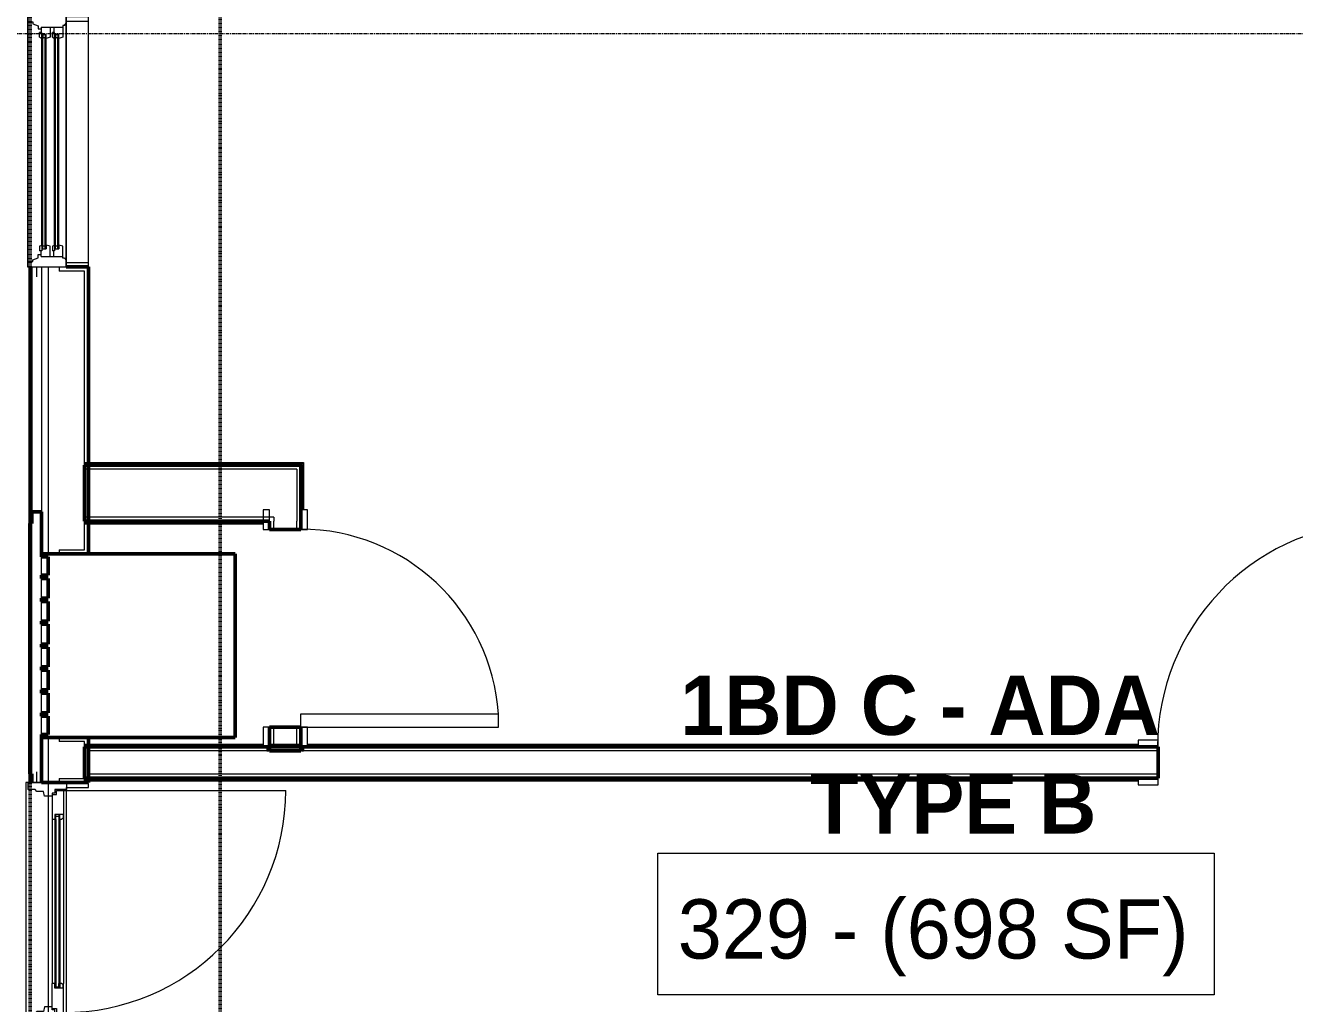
# Model space of a CAD drawing. Header units: inches. Extents: x -4218 to -1830, y 9767 to 12426.
# Drawn here: x -3861.4 to -3668.6, y 10668.9 to 10817.5 of the extents above; entities that cross this region are included whole.
import ezdxf

# ---------------------------------------------------------------- set-up
doc = ezdxf.new("R2010")
doc.units = ezdxf.units.IN
doc.header["$MEASUREMENT"] = 0
doc.linetypes.add('Dash 1_16_', pattern=[0.125, 0.0625, -0.0625])
doc.linetypes.add('Grid Line 1_2_', pattern=[0.875, 0.5, -0.125, 0.125, -0.125])
for name, color, linetype, lineweight in [('0-1', 7, 'Continuous', 5), ('0-2', 253, 'Continuous', 9), ('A-AREA-IDEN', 2, 'Continuous', 9), ('A-DOOR-1', 7, 'Continuous', 9), ('A-DOOR-2', 50, 'Continuous', 20), ('A-DOOR-4', 31, 'Continuous', 9), ('A-DOOR-5', 31, 'Continuous', 20), ('A-DOOR-FRAM', 31, 'Continuous', 20), ('A-DOOR-FRAM-1', 50, 'Continuous', 20), ('A-DOOR-FRAM-2', 31, 'Continuous', 9), ('A-DOOR-GLAZ', 31, 'Continuous', 9), ('A-FLOR-5', 192, 'Continuous', 9), ('A-GENM', 5, 'Continuous', 9), ('A-GENM-7', 5, 'Continuous', 50), ('A-GLAZ-1', 151, 'Continuous', 9), ('A-GLAZ-2', 151, 'Continuous', 20), ('A-GLAZ-3', 151, 'Continuous', 50), ('A-WALL', 113, 'Continuous', 13), ('A-WALL-1', 250, 'Continuous', 50), ('A-WALL-2', 10, 'Continuous', 13), ('A-WALL-3', 254, 'Continuous', 9), ('A-WALL-4', 253, 'Continuous', 9), ('A-WALL-5', 252, 'Continuous', 9), ('A-WALL-6', 7, 'Continuous', 9), ('A-WALL-8', 113, 'Continuous', 9), ('A-WALL-9', 113, 'Continuous', 50), ('C-PROP-LINE-1', 91, 'Dash 1_16_', 50), ('I-WALL-1', 250, 'Continuous', 50), ('I-WALL-2', 254, 'Continuous', 9), ('I-WALL-3', 253, 'Continuous', 9), ('I-WALL-4', 252, 'Continuous', 9), ('I-WALL-5', 7, 'Continuous', 9), ('S-GRID-1', 1, 'Grid Line 1_2_', 9)]:
    doc.layers.add(name, color=color, linetype=linetype, lineweight=lineweight)
doc.styles.add('Century Gothic', font='ufonts.com_century-gothic.ttf', dxfattribs={"height": 9})
doc.styles.add('Century Gothic_B', font='GOTHICB.TTF', dxfattribs={"height": 9})

# ---------------------------------------------------------------- blocks, each defined once
blk = doc.blocks.new('Basic Wall _ INT - W4BØF - _5_8 GYP - 2X4 WOOD_BATT_ - 5_8 GYP_ - ___-2688232-BACKGROUND - 3RD FLOOR')
at = {"layer": 'A-WALL-3'}
for p, q in [((-3852.47, 10708.29), (-3852.47, 10708.22)), ((-3852.47, 10708.22), (-3852.47, 10708.08)), ((-3852.47, 10708.07), (-3852.47, 10708.01)), ((-3852.47, 10707.9), (-3852.47, 10707.87)), ((-3820.2, 10707.87), (-3823.7, 10707.87))]:
    blk.add_line(p, q, dxfattribs=at)
at = {"layer": 'A-WALL-4'}
for p, q in [((-3852.47, 10708.17), (-3852.47, 10708.29)), ((-3852.47, 10708.22), (-3851.85, 10708.22)), ((-3852.47, 10708.07), (-3852.47, 10708.17)), ((-3852.47, 10708.02), (-3852.47, 10708.07)), ((-3852.47, 10708), (-3852.47, 10708.02)), ((-3852.47, 10707.99), (-3852.47, 10708)), ((-3852.47, 10707.96), (-3852.47, 10707.99)), ((-3852.47, 10707.94), (-3852.47, 10707.96)), ((-3852.47, 10707.91), (-3852.47, 10707.94)), ((-3852.47, 10707.87), (-3852.47, 10707.91)), ((-3851.85, 10707.87), (-3852.47, 10707.87)), ((-3823.7, 10707.87), (-3825.32, 10707.87)), ((-3824.32, 10708.22), (-3820.61, 10708.22)), ((-3820.61, 10708.22), (-3819.57, 10708.22)), ((-3818.57, 10707.87), (-3820.2, 10707.87)), ((-3689.37, 10707.87), (-3692.37, 10707.87))]:
    blk.add_line(p, q, dxfattribs=at)
at = {"layer": 'A-WALL-5'}
for p, q in [((-3852.47, 10708.29), (-3851.85, 10708.29)), ((-3851.85, 10708), (-3852.47, 10708)), ((-3851.85, 10708.22), (-3825.32, 10708.22)), ((-3825.32, 10707.87), (-3851.85, 10707.87)), ((-3824.32, 10708.29), (-3819.57, 10708.29)), ((-3823.72, 10708), (-3824.32, 10708)), ((-3820.2, 10708), (-3823.7, 10708)), ((-3819.57, 10708), (-3820.17, 10708)), ((-3818.57, 10708.22), (-3692.37, 10708.22)), ((-3692.37, 10707.87), (-3818.57, 10707.87))]:
    blk.add_line(p, q, dxfattribs=at)
at = {"layer": 'A-WALL-6'}
for p, q in [((-3851.85, 10708.29), (-3825.32, 10708.29)), ((-3825.32, 10708), (-3851.85, 10708)), ((-3818.57, 10708.29), (-3692.37, 10708.29)), ((-3692.37, 10708), (-3818.57, 10708))]:
    blk.add_line(p, q, dxfattribs=at)
blk = doc.blocks.new('Basic Wall _ INT - W4BØF - _5_8 GYP - 2X4 WOOD_BATT_ - 5_8 GYP_ - ___-2688233-BACKGROUND - 3RD FLOOR')
at = {"layer": 'A-WALL-3'}
blk.add_line((-3852.47, 10703.12), (-3852.47, 10703.1), dxfattribs=at)
at = {"layer": 'A-WALL-4'}
for p, q in [((-3852.47, 10703.08), (-3852.47, 10703.12)), ((-3851.85, 10703.12), (-3852.47, 10703.12)), ((-3852.47, 10702.98), (-3852.47, 10702.92)), ((-3852.47, 10702.92), (-3852.47, 10702.83)), ((-3852.47, 10702.83), (-3852.47, 10702.77)), ((-3852.47, 10702.77), (-3852.47, 10702.71)), ((-3852.47, 10702.77), (-3851.85, 10702.77)), ((-3689.37, 10703.12), (-3692.37, 10703.12))]:
    blk.add_line(p, q, dxfattribs=at)
at = {"layer": 'A-WALL-5'}
for p, q in [((-3852.47, 10703), (-3852.47, 10703.08)), ((-3852.47, 10703), (-3851.85, 10703)), ((-3852.47, 10702.71), (-3852.47, 10703)), ((-3852.47, 10702.71), (-3851.85, 10702.71)), ((-3692.37, 10703.12), (-3851.85, 10703.12)), ((-3851.85, 10702.77), (-3692.37, 10702.77))]:
    blk.add_line(p, q, dxfattribs=at)
at = {"layer": 'A-WALL-6'}
for p, q in [((-3851.85, 10703), (-3692.37, 10703)), ((-3851.85, 10702.71), (-3692.37, 10702.71))]:
    blk.add_line(p, q, dxfattribs=at)
blk = doc.blocks.new('SWING - SINGLE - FLUSH - 2-10 x 6-8 - PRIVACY-3199407-BACKGROUND - 3RD FLOOR')
at = {"layer": 'A-DOOR-1'}
blk.add_arc((17, 2.37), 34.07, 93.3657, 180, dxfattribs=at)
at = {"layer": 'A-DOOR-2'}
for p, q in [((15, 2.37), (15, 36.38)), ((17, 36.38), (15, 36.38)), ((17, 2.37), (17, 36.38)), ((17, 2.37), (15, 2.37))]:
    blk.add_line(p, q, dxfattribs=at)
at = {"layer": 'A-DOOR-FRAM-1'}
for p, q in [((-17, 3.37), (-20, 3.37)), ((-20, 3.37), (-20, 2.37)), ((-20, 2.37), (-17, 2.37)), ((-17, 2.37), (-17, 3.37)), ((20, 3.37), (17, 3.37)), ((17, 3.37), (17, 2.37)), ((17, 2.37), (20, 2.37)), ((20, 2.37), (20, 3.37)), ((-17, -2.38), (-20, -2.38)), ((-20, -2.38), (-20, -3.38)), ((-20, -3.38), (-17, -3.38)), ((-17, -3.38), (-17, -2.38)), ((20, -2.38), (17, -2.38)), ((17, -2.38), (17, -3.38)), ((17, -3.38), (20, -3.38)), ((20, -3.38), (20, -2.38))]:
    blk.add_line(p, q, dxfattribs=at)
blk = doc.blocks.new('Basic Wall _ INT - W8BØF - _5_8 GYP - 2X8 WOOD_BATT_ - 5_8 GYP_ - ___-2698706-BACKGROUND - 3RD FLOOR')
at = {"layer": 'I-WALL-2'}
for p, q in [((-3852.47, 10742.17), (-3852.47, 10742.15)), ((-3852.47, 10742.03), (-3852.47, 10741.97)), ((-3852.47, 10741.96), (-3852.47, 10741.82)), ((-3852.47, 10741.82), (-3852.47, 10741.76))]:
    blk.add_line(p, q, dxfattribs=at)
at = {"layer": 'I-WALL-3'}
for p, q in [((-3852.47, 10742.13), (-3852.47, 10742.17)), ((-3851.85, 10742.17), (-3852.47, 10742.17)), ((-3852.47, 10742.04), (-3852.47, 10742.13)), ((-3852.47, 10742.02), (-3852.47, 10742.04)), ((-3852.47, 10741.88), (-3852.47, 10742.02)), ((-3852.47, 10741.76), (-3852.47, 10741.88)), ((-3852.47, 10741.82), (-3851.85, 10741.82))]:
    blk.add_line(p, q, dxfattribs=at)
at = {"layer": 'I-WALL-4'}
for p, q in [((-3852.47, 10742.04), (-3851.85, 10742.04)), ((-3852.47, 10741.76), (-3851.85, 10741.76)), ((-3825.32, 10742.17), (-3851.85, 10742.17)), ((-3851.85, 10741.82), (-3825.32, 10741.82))]:
    blk.add_line(p, q, dxfattribs=at)
at = {"layer": 'I-WALL-5'}
for p, q in [((-3851.85, 10742.04), (-3825.32, 10742.04)), ((-3851.85, 10741.76), (-3825.32, 10741.76))]:
    blk.add_line(p, q, dxfattribs=at)
blk = doc.blocks.new('Basic Wall _ INT - W8BØF - _5_8 GYP - 2X8 WOOD_BATT_ - 5_8 GYP_ - ___-2703907-BACKGROUND - 3RD FLOOR')
at = {"layer": 'I-WALL-2'}
for p, q in [((-3852.47, 10751.08), (-3852.47, 10751.02)), ((-3852.47, 10751.02), (-3852.47, 10750.87)), ((-3852.47, 10750.87), (-3852.47, 10750.81)), ((-3852.47, 10750.69), (-3852.47, 10750.67))]:
    blk.add_line(p, q, dxfattribs=at)
at = {"layer": 'I-WALL-3'}
for p, q in [((-3852.47, 10750.81), (-3852.47, 10751.08)), ((-3852.47, 10751.02), (-3851.85, 10751.02)), ((-3852.47, 10750.79), (-3852.47, 10750.81)), ((-3852.47, 10750.79), (-3852.47, 10750.79)), ((-3852.47, 10750.77), (-3852.47, 10750.79)), ((-3852.47, 10750.71), (-3852.47, 10750.77)), ((-3819.43, 10750.81), (-3819.37, 10750.87)), ((-3819.37, 10750.87), (-3819.22, 10751.02)), ((-3819.22, 10751.02), (-3819.16, 10751.08)), ((-3852.47, 10750.67), (-3852.47, 10750.71)), ((-3851.85, 10750.67), (-3852.47, 10750.67)), ((-3819.57, 10750.67), (-3819.55, 10750.69))]:
    blk.add_line(p, q, dxfattribs=at)
at = {"layer": 'I-WALL-4'}
for p, q in [((-3852.47, 10751.08), (-3851.85, 10751.08)), ((-3851.85, 10750.79), (-3852.47, 10750.79)), ((-3851.85, 10751.02), (-3819.22, 10751.02)), ((-3819.57, 10750.67), (-3851.85, 10750.67))]:
    blk.add_line(p, q, dxfattribs=at)
at = {"layer": 'I-WALL-5'}
for p, q in [((-3851.85, 10751.08), (-3819.16, 10751.08)), ((-3819.45, 10750.79), (-3851.85, 10750.79)), ((-3819.53, 10750.71), (-3819.57, 10750.67))]:
    blk.add_line(p, q, dxfattribs=at)
at = {"layer": 'I-WALL-5', "flags": 128}
for points in [[(-3819.45, 10750.79), (-3819.45, 10750.79), (-3819.46, 10750.78), (-3819.47, 10750.77), (-3819.49, 10750.75), (-3819.51, 10750.73), (-3819.53, 10750.71)], [(-3819.16, 10751.08), (-3819.28, 10750.96), (-3819.37, 10750.87), (-3819.43, 10750.81), (-3819.45, 10750.79)]]:
    blk.add_lwpolyline(points, dxfattribs=at)
blk = doc.blocks.new('Basic Wall _ INT - W4BØF - _5_8 GYP - 2X4 WOOD_BATT_ - 5_8 GYP_ - ___-2685685-BACKGROUND - 3RD FLOOR')
at = {"layer": 'A-WALL-3'}
for p, q in [((-3819.57, 10707.25), (-3819.55, 10707.25)), ((-3819.43, 10707.25), (-3819.37, 10707.25)), ((-3819.37, 10707.25), (-3819.22, 10707.25)), ((-3819.22, 10707.25), (-3819.16, 10707.25))]:
    blk.add_line(p, q, dxfattribs=at)
at = {"layer": 'A-WALL-4'}
for p, q in [((-3819.37, 10750.87), (-3819.43, 10750.81)), ((-3819.22, 10751.02), (-3819.37, 10750.87)), ((-3819.16, 10751.08), (-3819.22, 10751.02)), ((-3819.55, 10750.69), (-3819.57, 10750.67)), ((-3819.57, 10740.87), (-3819.57, 10743.87)), ((-3819.57, 10707.25), (-3819.57, 10707.87)), ((-3819.53, 10707.25), (-3819.57, 10707.25)), ((-3819.49, 10707.25), (-3819.53, 10707.25)), ((-3819.45, 10707.25), (-3819.49, 10707.25)), ((-3819.43, 10707.25), (-3819.45, 10707.25)), ((-3819.37, 10707.25), (-3819.43, 10707.25)), ((-3819.28, 10707.25), (-3819.37, 10707.25)), ((-3819.16, 10707.25), (-3819.28, 10707.25)), ((-3819.22, 10707.87), (-3819.22, 10707.25))]:
    blk.add_line(p, q, dxfattribs=at)
at = {"layer": 'A-WALL-5'}
for p, q in [((-3819.22, 10751.02), (-3819.22, 10743.87)), ((-3819.57, 10743.87), (-3819.57, 10750.67)), ((-3819.45, 10707.25), (-3819.45, 10707.87)), ((-3819.16, 10707.87), (-3819.16, 10707.25))]:
    blk.add_line(p, q, dxfattribs=at)
at = {"layer": 'A-WALL-6'}
for p, q in [((-3819.45, 10743.87), (-3819.45, 10750.79)), ((-3819.16, 10751.08), (-3819.16, 10743.87)), ((-3819.57, 10750.67), (-3819.53, 10750.71))]:
    blk.add_line(p, q, dxfattribs=at)
at = {"layer": 'A-WALL-6', "flags": 128}
for points in [[(-3819.53, 10750.71), (-3819.51, 10750.73), (-3819.49, 10750.75), (-3819.47, 10750.77), (-3819.46, 10750.78), (-3819.45, 10750.79), (-3819.45, 10750.79)], [(-3819.45, 10750.79), (-3819.43, 10750.81), (-3819.37, 10750.87), (-3819.28, 10750.96), (-3819.16, 10751.08)]]:
    blk.add_lwpolyline(points, dxfattribs=at)
blk = doc.blocks.new('Basic Wall _ INT - W4BØF - _5_8 GYP - 2X4 WOOD_BATT_ - 5_8 GYP_ - ___-2685684-BACKGROUND - 3RD FLOOR')
at = {"layer": 'A-WALL-3'}
for p, q in [((-3824.74, 10707.25), (-3824.67, 10707.25)), ((-3824.67, 10707.25), (-3824.53, 10707.25)), ((-3824.53, 10707.25), (-3824.46, 10707.25)), ((-3824.35, 10707.25), (-3824.32, 10707.25))]:
    blk.add_line(p, q, dxfattribs=at)
at = {"layer": 'A-WALL-4'}
for p, q in [((-3824.62, 10707.25), (-3824.74, 10707.25)), ((-3824.67, 10707.87), (-3824.67, 10707.25)), ((-3824.47, 10707.25), (-3824.62, 10707.25)), ((-3824.45, 10707.25), (-3824.47, 10707.25)), ((-3824.45, 10707.25), (-3824.45, 10707.25)), ((-3824.37, 10707.25), (-3824.45, 10707.25)), ((-3824.32, 10707.25), (-3824.37, 10707.25)), ((-3824.32, 10707.25), (-3824.32, 10707.87))]:
    blk.add_line(p, q, dxfattribs=at)
at = {"layer": 'A-WALL-5'}
for p, q in [((-3824.74, 10707.87), (-3824.74, 10707.25)), ((-3824.45, 10707.87), (-3824.45, 10707.25))]:
    blk.add_line(p, q, dxfattribs=at)
blk = doc.blocks.new('SWING - SINGLE - FLUSH - 30_ x 80_ - MAGIC PAK DOOR - ACOUSTICAL SEAL-3199413-BACKGROUND - 3RD FLOOR')
at = {"layer": 'A-DOOR-1'}
blk.add_arc((15, 2.375), 30.067, 93.81407, 180, dxfattribs=at)
at = {"layer": 'A-DOOR-2'}
for p, q in [((13, 2.375), (13, 32.375)), ((15, 32.375), (13, 32.375)), ((15, 2.375), (15, 32.375)), ((15, 2.375), (13, 2.375))]:
    blk.add_line(p, q, dxfattribs=at)
at = {"layer": 'A-DOOR-FRAM-1'}
for p, q in [((-15, 3.375), (-18, 3.375)), ((-18, 3.375), (-18, 2.375)), ((-18, 2.375), (-15, 2.375)), ((-15, 2.375), (-15, 3.375)), ((18, 3.375), (15, 3.375)), ((15, 3.375), (15, 2.375)), ((15, 2.375), (18, 2.375)), ((18, 2.375), (18, 3.375)), ((-15, -2.375), (-18, -2.375)), ((-18, -2.375), (-18, -3.375)), ((-18, -3.375), (-15, -3.375)), ((-15, -3.375), (-15, -2.375)), ((18, -2.375), (15, -2.375)), ((15, -2.375), (15, -3.375)), ((15, -3.375), (18, -3.375)), ((18, -3.375), (18, -2.375))]:
    blk.add_line(p, q, dxfattribs=at)
blk = doc.blocks.new('CTR - 1st Phase - Unit Layouts_rvt-1-BACKGROUND - 3RD FLOOR')
at = {"layer": 'A-WALL-1'}
for p, q in [((-3824.32, 10742.17), (-3824.32, 10740.87)), ((-3819.57, 10740.87), (-3819.57, 10742.17)), ((-3824.32, 10740.87), (-3819.57, 10740.87)), ((-3824.32, 10710.87), (-3824.32, 10707.25)), ((-3819.57, 10710.87), (-3824.32, 10710.87)), ((-3819.57, 10707.25), (-3819.57, 10710.87)), ((-3689.37, 10707.87), (-3852.47, 10707.87)), ((-3852.47, 10707.87), (-3852.47, 10707.25)), ((-3852.47, 10707.25), (-3852.47, 10703.75)), ((-3824.32, 10707.25), (-3823.7, 10707.25)), ((-3823.7, 10707.25), (-3820.2, 10707.25)), ((-3820.2, 10707.25), (-3819.57, 10707.25)), ((-3689.37, 10703.12), (-3689.37, 10707.87)), ((-3852.47, 10703.75), (-3852.47, 10703.12)), ((-3852.47, 10703.12), (-3689.37, 10703.12))]:
    blk.add_line(p, q, dxfattribs=at)
at = {"layer": 'A-WALL-2'}
for p, q in [((-3820.2, 10750.04), (-3852.47, 10750.04)), ((-3820.2, 10750.04), (-3820.2, 10742.79)), ((-3823.7, 10742.79), (-3852.47, 10742.79)), ((-3823.7, 10742.79), (-3823.7, 10742.17)), ((-3823.7, 10740.87), (-3823.7, 10742.17)), ((-3820.2, 10742.79), (-3820.2, 10742.17)), ((-3820.2, 10740.87), (-3820.2, 10742.17)), ((-3823.7, 10707.87), (-3823.7, 10710.87)), ((-3820.2, 10707.87), (-3820.2, 10710.87)), ((-3851.85, 10707.25), (-3851.85, 10703.75)), ((-3689.37, 10707.25), (-3851.85, 10707.25)), ((-3823.7, 10707.87), (-3820.2, 10707.87)), ((-3689.37, 10703.75), (-3851.85, 10703.75))]:
    blk.add_line(p, q, dxfattribs=at)
at = {"layer": 'A-WALL-3'}
for p, q in [((-3819.57, 10740.87), (-3819.57, 10742.17)), ((-3852.47, 10703.12), (-3852.47, 10707.87)), ((-3851.85, 10707.87), (-3852.47, 10707.87)), ((-3824.74, 10707.87), (-3825.32, 10707.87)), ((-3824.62, 10707.87), (-3824.72, 10707.87)), ((-3824.53, 10707.87), (-3824.6, 10707.87)), ((-3824.47, 10707.87), (-3824.52, 10707.87)), ((-3823.7, 10707.87), (-3824.32, 10707.87)), ((-3824.32, 10707.87), (-3824.32, 10707.25)), ((-3819.57, 10707.25), (-3824.32, 10707.25)), ((-3820.2, 10707.87), (-3823.7, 10707.87)), ((-3819.57, 10707.87), (-3820.2, 10707.87)), ((-3819.57, 10707.25), (-3819.57, 10707.87)), ((-3819.37, 10707.87), (-3819.42, 10707.87)), ((-3819.28, 10707.87), (-3819.36, 10707.87)), ((-3819.16, 10707.87), (-3819.26, 10707.87)), ((-3818.57, 10707.87), (-3819.16, 10707.87)), ((-3689.37, 10707.87), (-3692.37, 10707.87)), ((-3852.47, 10703.12), (-3851.85, 10703.12)), ((-3692.37, 10703.12), (-3689.37, 10703.12))]:
    blk.add_line(p, q, dxfattribs=at)
at = {"layer": 'A-WALL-4'}
for p, q in [((-3825.32, 10707.87), (-3851.85, 10707.87)), ((-3692.37, 10707.87), (-3818.57, 10707.87)), ((-3851.85, 10703.12), (-3692.37, 10703.12))]:
    blk.add_line(p, q, dxfattribs=at)
at = {"layer": 'A-WALL-5'}
for p, q in [((-3819.57, 10740.87), (-3824.32, 10740.87)), ((-3824.32, 10710.87), (-3819.57, 10710.87)), ((-3689.37, 10707.87), (-3689.37, 10703.12))]:
    blk.add_line(p, q, dxfattribs=at)
at = {"layer": 'I-WALL-1'}
for p, q in [((-3819.57, 10750.67), (-3852.47, 10750.67)), ((-3852.47, 10750.67), (-3852.47, 10742.17)), ((-3819.57, 10750.04), (-3819.57, 10750.67)), ((-3819.57, 10742.17), (-3819.57, 10750.04)), ((-3852.47, 10742.17), (-3824.32, 10742.17))]:
    blk.add_line(p, q, dxfattribs=at)
at = {"layer": 'I-WALL-2'}
for p, q in [((-3852.47, 10742.17), (-3852.47, 10750.67)), ((-3851.85, 10750.67), (-3852.47, 10750.67)), ((-3819.57, 10743.87), (-3819.57, 10742.17)), ((-3852.47, 10742.17), (-3851.85, 10742.17))]:
    blk.add_line(p, q, dxfattribs=at)
at = {"layer": 'I-WALL-3'}
for p, q in [((-3819.57, 10750.67), (-3851.85, 10750.67)), ((-3819.57, 10750.67), (-3819.57, 10743.87)), ((-3851.85, 10742.17), (-3825.32, 10742.17))]:
    blk.add_line(p, q, dxfattribs=at)
at = {"layer": '0-2'}
for name, p in [('Basic Wall _ INT - W8BØF - _5_8 GYP - 2X8 WOOD_BATT_ - 5_8 GYP_ - ___-2703907-BACKGROUND - 3RD FLOOR', (0, 0)), ('Basic Wall _ INT - W4BØF - _5_8 GYP - 2X4 WOOD_BATT_ - 5_8 GYP_ - ___-2685685-BACKGROUND - 3RD FLOOR', (0, 0)), ('Basic Wall _ INT - W8BØF - _5_8 GYP - 2X8 WOOD_BATT_ - 5_8 GYP_ - ___-2698706-BACKGROUND - 3RD FLOOR', (0, 0)), ('SWING - SINGLE - FLUSH - 2-10 x 6-8 - PRIVACY-3199407-BACKGROUND - 3RD FLOOR', (-3672.37, 10705.5)), ('Basic Wall _ INT - W4BØF - _5_8 GYP - 2X4 WOOD_BATT_ - 5_8 GYP_ - ___-2688232-BACKGROUND - 3RD FLOOR', (0, 0)), ('Basic Wall _ INT - W4BØF - _5_8 GYP - 2X4 WOOD_BATT_ - 5_8 GYP_ - ___-2685684-BACKGROUND - 3RD FLOOR', (0, 0)), ('Basic Wall _ INT - W4BØF - _5_8 GYP - 2X4 WOOD_BATT_ - 5_8 GYP_ - ___-2688233-BACKGROUND - 3RD FLOOR', (0, 0))]:
    blk.add_blockref(name, p, dxfattribs=at)
at = {"layer": '0-2', "rotation": 269.9999999999971}
blk.add_blockref('SWING - SINGLE - FLUSH - 30_ x 80_ - MAGIC PAK DOOR - ACOUSTICAL SEAL-3199413-BACKGROUND - 3RD FLOOR', (-3821.95, 10725.87), dxfattribs=at)
blk = doc.blocks.new('Perforated Panel at Magic-Pak - hvac panel - 3rd floor-2505075-BACKGROUND - 3RD FLOOR')
at = {"layer": 'A-GLAZ-3'}
for p, q in [((19.01, 4.44), (-19.01, 4.44)), ((-19.01, 4.44), (-19.01, 4.37)), ((-19.01, 4.37), (19.01, 4.37)), ((19.01, 4.37), (19.01, 4.44))]:
    blk.add_line(p, q, dxfattribs=at)
blk = doc.blocks.new('Window-Double_Hung-Andersen-400_Series-Tilt_Wash - DOUBLE HUNG - COTTAGE - 3RD FLOOR-2888224-BACKGROUND - 3RD FLOOR')
at = {"layer": 'A-GLAZ-1'}
for p, q in [((-16.29, 2.5), (-15.7, 2.5)), ((-16.29, 2.12), (-15.7, 2.12)), ((-15.82, 2.5), (-15.82, 2.12)), ((-15.7, 2.62), (15.7, 2.62)), ((-15.7, 2.5), (15.7, 2.5)), ((-15.7, 2.12), (15.7, 2.12)), ((-15.7, 2), (15.7, 2)), ((16.29, 2.5), (15.7, 2.5)), ((16.29, 2.12), (15.7, 2.12)), ((15.82, 2.5), (15.82, 2.12)), ((-16.29, 0.56), (-15.7, 0.56)), ((-16.29, 0.19), (-15.7, 0.19)), ((-15.82, 0.56), (-15.82, 0.19)), ((-15.7, 0.69), (15.7, 0.69)), ((-15.7, 0.56), (15.7, 0.56)), ((-15.7, 0.19), (15.7, 0.19)), ((-15.7, 0.06), (15.7, 0.06)), ((16.29, 0.56), (15.7, 0.56)), ((16.29, 0.19), (15.7, 0.19)), ((15.82, 0.56), (15.82, 0.19)), ((18.95, -1.06), (-18.95, -1.06)), ((-18.95, -1.06), (-18.95, -4.44)), ((-18.32, -1.06), (-18.32, -4.44)), ((18.32, -1.06), (18.32, -4.44)), ((18.95, -4.44), (18.95, -1.06)), ((-19.01, -3.94), (-19.01, -2.44)), ((-19.01, -2.44), (-18.95, -2.44)), ((18.95, -2.44), (19.01, -2.44)), ((19.01, -2.44), (19.01, -3.94)), ((-18.95, -3.94), (-19.01, -3.94)), ((-18.95, -4.44), (18.95, -4.44)), ((19.01, -3.94), (18.95, -3.94))]:
    blk.add_line(p, q, dxfattribs=at)
at = {"layer": 'A-GLAZ-2'}
for p, q in [((19.01, 4.81), (-19.01, 4.81)), ((-19.01, 4.81), (-19.01, -1.06)), ((-18.2, 4.81), (-18.2, 4)), ((-18.2, 4), (-17.92, 4)), ((-17.92, 4), (-17.61, 3.19)), ((17.92, 4), (17.61, 3.19)), ((18.2, 4), (17.92, 4)), ((18.2, 4.81), (18.2, 4)), ((19.01, -1.06), (19.01, 4.81)), ((-19.01, 3.44), (-20.51, 3.44)), ((-17.61, 3.19), (-17.14, 3.19)), ((-17.42, 2.75), (-16.57, 2.75)), ((-17.42, 2.75), (-17.42, -0.56)), ((-17.14, 3.19), (-17.14, 2.75)), ((-15.86, 2.97), (-16.57, 2.97)), ((-16.57, 2.62), (-16.57, 2.97)), ((-15.7, 2.62), (-16.57, 2.62)), ((-16.29, 2.62), (-16.29, 2)), ((-15.7, 2), (-16.29, 2)), ((-15.86, 2.97), (-15.7, 2.62)), ((-15.86, 1.37), (-15.7, 2)), ((15.86, 2.97), (15.7, 2.62)), ((15.7, 2.62), (16.57, 2.62)), ((15.7, 2), (16.29, 2)), ((15.86, 1.37), (15.7, 2)), ((15.86, 2.97), (16.57, 2.97)), ((16.29, 2.62), (16.29, 2)), ((16.57, 2.62), (16.57, 2.97)), ((17.42, 2.75), (16.57, 2.75)), ((17.14, 3.19), (17.14, 2.75)), ((17.61, 3.19), (17.14, 3.19)), ((17.42, 2.75), (17.42, -0.56)), ((19.01, 3.44), (20.51, 3.44)), ((-17.42, 1.37), (-15.86, 1.37)), ((-17.42, 0.81), (-16.57, 0.81)), ((-15.86, 1.03), (-16.57, 1.03)), ((-16.57, 0.69), (-16.57, 1.03)), ((-15.7, 0.69), (-16.57, 0.69)), ((-16.29, 0.69), (-16.29, 0.06)), ((-15.7, 0.06), (-16.29, 0.06)), ((-15.86, 1.03), (-15.7, 0.69)), ((-15.86, -0.56), (-15.7, 0.06)), ((15.86, 1.03), (15.7, 0.69)), ((15.7, 0.69), (16.57, 0.69)), ((15.7, 0.06), (16.29, 0.06)), ((15.86, -0.56), (15.7, 0.06)), ((17.42, 1.37), (15.86, 1.37)), ((15.86, 1.03), (16.57, 1.03)), ((16.29, 0.69), (16.29, 0.06)), ((16.57, 0.69), (16.57, 1.03)), ((17.42, 0.81), (16.57, 0.81)), ((-19.01, -1.06), (19.01, -1.06)), ((-17.67, -0.78), (-18, -1.06)), ((-17.67, -0.78), (-17.67, -0.56)), ((-17.67, -0.56), (-15.86, -0.56)), ((17.67, -0.56), (15.86, -0.56)), ((17.67, -0.78), (17.67, -0.56)), ((17.67, -0.78), (18, -1.06))]:
    blk.add_line(p, q, dxfattribs=at)
blk = doc.blocks.new('V-Series_EWC4_SPVU_RFA_2015 - 2ND AND 3RD FLOOR-2226480-BACKGROUND - 3RD FLOOR')
at = {"layer": 'A-GENM'}
for p, q in [((-3858.97, 11733.36), (-3858.97, 11736.15)), ((-3858.97, 11729.87), (-3858.97, 11732.86)), ((-3858.97, 11726.39), (-3858.97, 11729.37)), ((-3858.97, 11722.9), (-3858.97, 11725.89)), ((-3858.97, 11719.42), (-3858.97, 11722.4)), ((-3858.97, 11715.93), (-3858.97, 11718.92)), ((-3858.97, 11712.45), (-3858.97, 11715.43)), ((-3858.97, 11709.15), (-3858.97, 11711.95))]:
    blk.add_line(p, q, dxfattribs=at)
at = {"layer": 'A-GENM-7'}
for p, q in [((-3829.54, 11736.59), (-3858.97, 11736.59)), ((-3858.97, 11736.59), (-3858.97, 11736.15)), ((-3858.97, 11736.15), (-3857.97, 11736.15)), ((-3857.97, 11736.15), (-3857.97, 11733.36)), ((-3829.54, 11708.71), (-3829.54, 11736.59)), ((-3857.97, 11733.36), (-3858.97, 11733.36)), ((-3858.97, 11733.36), (-3858.97, 11732.86)), ((-3858.97, 11732.86), (-3857.97, 11732.86)), ((-3857.97, 11732.86), (-3857.97, 11729.87)), ((-3857.97, 11729.87), (-3858.97, 11729.87)), ((-3858.97, 11729.87), (-3858.97, 11729.37)), ((-3858.97, 11729.37), (-3857.97, 11729.37)), ((-3857.97, 11729.37), (-3857.97, 11726.39)), ((-3857.97, 11726.39), (-3858.97, 11726.39)), ((-3858.97, 11726.39), (-3858.97, 11725.89)), ((-3858.97, 11725.89), (-3857.97, 11725.89)), ((-3857.97, 11725.89), (-3857.97, 11722.9)), ((-3857.97, 11722.9), (-3858.97, 11722.9)), ((-3858.97, 11722.9), (-3858.97, 11722.4)), ((-3858.97, 11722.4), (-3857.97, 11722.4)), ((-3857.97, 11722.4), (-3857.97, 11719.42)), ((-3857.97, 11719.42), (-3858.97, 11719.42)), ((-3858.97, 11719.42), (-3858.97, 11718.92)), ((-3858.97, 11718.92), (-3857.97, 11718.92)), ((-3857.97, 11718.92), (-3857.97, 11715.93)), ((-3857.97, 11715.93), (-3858.97, 11715.93)), ((-3858.97, 11715.93), (-3858.97, 11715.43)), ((-3858.97, 11715.43), (-3857.97, 11715.43)), ((-3857.97, 11715.43), (-3857.97, 11712.45)), ((-3857.97, 11712.45), (-3858.97, 11712.45)), ((-3858.97, 11712.45), (-3858.97, 11711.95)), ((-3858.97, 11711.95), (-3857.97, 11711.95)), ((-3857.97, 11711.95), (-3857.97, 11709.15)), ((-3857.97, 11709.15), (-3858.97, 11709.15)), ((-3858.97, 11709.15), (-3858.97, 11708.71)), ((-3858.97, 11708.71), (-3829.54, 11708.71))]:
    blk.add_line(p, q, dxfattribs=at)
blk = doc.blocks.new('Door-Inswing-Andersen-400_Series-Single - 3_ 0-1_8_ x 6_ 7-1_2_ - 3rd floor-V206-BACKGROUND - 3RD FLOOR')
at = {"layer": 'A-DOOR-4'}
blk.add_line((16.87, -0.66), (16.87, -34.41), dxfattribs=at)
blk.add_arc((16.87, -0.66), 33.75, 180, 270, dxfattribs=at)
at = {"layer": 'A-DOOR-5'}
for p, q in [((-16.26, 0.42), (-16.87, 0.41)), ((-16.87, 0.41), (-16.87, -0.66)), ((-16.26, 1.06), (-16.26, 0.42)), ((-16.26, 1.06), (-12.44, 1.06)), ((-13.19, 0.66), (-12.44, 0.66)), ((-13.19, -0.66), (-13.19, 0.66)), ((-12.44, 0.75), (-12.47, 1.06)), ((12.44, 1.06), (-12.44, 1.06)), ((-12.44, 0.66), (-12.44, 0.75)), ((16.26, 1.06), (12.44, 1.06)), ((12.44, 0.75), (12.47, 1.06)), ((12.44, 0.66), (12.44, 0.75)), ((13.19, 0.66), (12.44, 0.66)), ((13.19, -0.66), (13.19, 0.66)), ((16.26, 1.06), (16.26, 0.42)), ((16.26, 0.42), (16.87, 0.41)), ((16.87, 0.41), (16.87, -0.66)), ((-16.87, -0.66), (-12.44, -0.66)), ((-12.44, -0.09), (-13.19, -0.09)), ((-13.19, -0.59), (-12.67, -0.59)), ((-13.19, -0.66), (-13.19, -0.59)), ((-12.67, -0.59), (-12.47, -0.34)), ((-12.47, -0.34), (-12.44, -0.16)), ((-12.44, -0.16), (-12.44, -0.09)), ((12.44, -0.66), (-12.44, -0.66)), ((12.44, -0.09), (13.19, -0.09)), ((12.44, -0.16), (12.44, -0.09)), ((12.47, -0.34), (12.44, -0.16)), ((16.87, -0.66), (12.44, -0.66)), ((12.67, -0.59), (12.47, -0.34)), ((13.19, -0.59), (12.67, -0.59)), ((13.19, -0.66), (13.19, -0.59))]:
    blk.add_line(p, q, dxfattribs=at)
at = {"layer": 'A-DOOR-FRAM'}
for p, q in [((18.06, 5.09), (-18.06, 5.09)), ((-18.06, 5.09), (-18.06, 4.44)), ((-18.06, 4.75), (-18.06, -1.13)), ((-18.06, 4.75), (-17.03, 4.75)), ((-18.06, 4.44), (-18.06, -1.13)), ((-17.03, 3.63), (-17.03, 4.75)), ((17.03, 3.63), (17.03, 4.75)), ((18.06, 4.75), (17.03, 4.75)), ((18.06, 4.44), (18.06, 5.09)), ((18.06, 4.75), (18.06, -1.13)), ((18.06, 4.19), (18.06, 4.44)), ((18.06, 2.69), (18.06, 4.19)), ((-19.69, 3.44), (-18.06, 3.44)), ((-16.69, 3.39), (-17.03, 3.63)), ((-16.69, 2.39), (-16.69, 3.39)), ((-16, 2.23), (-16.69, 2.39)), ((-16, 1.09), (-16, 2.23)), ((16, 2.23), (16.69, 2.39)), ((16, 1.09), (16, 2.23)), ((16.69, 3.39), (17.03, 3.63)), ((16.69, 2.39), (16.69, 3.39)), ((19.69, 3.44), (18.06, 3.44)), ((18.06, -1.13), (18.06, 2.69)), ((-17.03, 0.66), (-16.45, 0.66)), ((-17.03, -1.13), (-17.03, 0.66)), ((-16.45, 0.66), (-16.45, 1.09)), ((-16.45, 1.09), (-16, 1.09)), ((16.45, 1.09), (16, 1.09)), ((16.45, 0.66), (16.45, 1.09)), ((17.03, 0.66), (16.45, 0.66)), ((17.03, -1.13), (17.03, 0.66)), ((-18.06, -1.13), (-17.94, -1.13)), ((-17.69, -1.13), (-18.06, -1.13)), ((-18.06, -1.13), (-17.03, -1.13)), ((-17.31, -1.13), (17.31, -1.13)), ((18.06, -1.13), (17.03, -1.13)), ((17.94, -1.13), (18.06, -1.13))]:
    blk.add_line(p, q, dxfattribs=at)
at = {"layer": 'A-DOOR-FRAM-2'}
for p, q in [((-17.31, -1.13), (-17.94, -1.13)), ((-17.94, -1.13), (-17.94, -4.44)), ((-17.31, -4.44), (-17.31, -1.13)), ((17.94, -1.13), (17.31, -1.13)), ((17.31, -1.13), (17.31, -4.44)), ((17.94, -4.44), (17.94, -1.13)), ((-17.94, -4.44), (-17.31, -4.44)), ((17.31, -4.44), (17.94, -4.44))]:
    blk.add_line(p, q, dxfattribs=at)
at = {"layer": 'A-DOOR-GLAZ'}
for p, q in [((-12.44, 0.5), (-13.19, 0.5)), ((-13.19, 0.06), (-12.44, 0.06)), ((-12.98, 0.5), (-12.98, 0.06)), ((12.44, 0.66), (-12.44, 0.66)), ((12.44, 0.5), (-12.44, 0.5)), ((12.44, 0.06), (-12.44, 0.06)), ((12.44, 0.5), (13.19, 0.5)), ((13.19, 0.06), (12.44, 0.06)), ((12.98, 0.5), (12.98, 0.06)), ((12.44, -0.09), (-12.44, -0.09))]:
    blk.add_line(p, q, dxfattribs=at)
blk = doc.blocks.new('Family - ___-2835860-BACKGROUND - 3RD FLOOR')
at = {"layer": 'C-PROP-LINE-1'}
blk.add_line((-3860.72, 9980.19), (-3860.72, 11434.39), dxfattribs=at)
blk = doc.blocks.new('Family - ___-2835903-BACKGROUND - 3RD FLOOR')
at = {"layer": 'C-PROP-LINE-1'}
blk.add_line((-3831.82, 10009.09), (-3831.82, 12089.69), dxfattribs=at)
blk = doc.blocks.new('Family - ___-2835932-BACKGROUND - 3RD FLOOR')
at = {"layer": 'C-PROP-LINE-1'}
blk.add_line((-3860.72, 9980.19), (-3860.72, 12118.59), dxfattribs=at)

msp = doc.modelspace()

# ---------------------------------------------------------------- linework, layer by layer
at = {"layer": 'A-AREA-IDEN', "flags": 128}
msp.add_lwpolyline([(-3765.33, 10691.72), (-3680.83, 10691.72), (-3680.83, 10670.23), (-3765.33, 10670.23)], close=True, dxfattribs=at)
at = {"layer": 'A-FLOR-5'}
msp.add_line((-3857.97, 10702.45), (-3857.97, 10666.33), dxfattribs=at)
at = {"layer": 'A-WALL'}
for p, q in [((-3860.47, 10780.78), (-3860.47, 10743.56)), ((-3858.97, 10780.78), (-3858.97, 10743.56)), ((-3857.97, 10780.78), (-3857.97, 10737.19)), ((-3856.29, 10780.78), (-3856.29, 10780.15)), ((-3852.47, 10780.15), (-3856.29, 10780.15)), ((-3852.47, 10737.81), (-3852.47, 10780.15)), ((-3856.29, 10737.81), (-3856.29, 10737.19)), ((-3856.29, 10737.81), (-3852.47, 10737.81)), ((-3857.97, 10709.31), (-3857.97, 10702.45)), ((-3856.29, 10709.31), (-3856.29, 10708.69)), ((-3852.47, 10708.69), (-3856.29, 10708.69)), ((-3852.47, 10703.08), (-3852.47, 10708.69)), ((-3860.72, 10703.08), (-3860.47, 10703.08)), ((-3856.29, 10703.08), (-3856.29, 10702.45)), ((-3856.29, 10703.08), (-3852.47, 10703.08))]:
    msp.add_line(p, q, dxfattribs=at)
at = {"layer": 'A-WALL-8'}
msp.add_line((-3851.85, 10780.84), (-3851.85, 10780.78), dxfattribs=at)
at = {"layer": 'A-WALL-9'}
for p, q in [((-3860.72, 10780.78), (-3860.72, 10741.81)), ((-3851.85, 10780.78), (-3855.22, 10780.78)), ((-3851.85, 10737.19), (-3851.85, 10780.78)), ((-3860.47, 10741.81), (-3860.47, 10743.56)), ((-3860.47, 10743.56), (-3858.97, 10743.56)), ((-3858.97, 10743.56), (-3858.97, 10737.19)), ((-3860.72, 10741.81), (-3860.47, 10741.81)), ((-3858.97, 10737.19), (-3851.85, 10737.19)), ((-3851.85, 10709.31), (-3858.97, 10709.31)), ((-3858.97, 10709.31), (-3858.97, 10702.45)), ((-3851.85, 10702.45), (-3851.85, 10709.31)), ((-3860.47, 10703.79), (-3860.72, 10703.79)), ((-3860.72, 10703.79), (-3860.72, 10702.45)), ((-3860.47, 10702.45), (-3860.47, 10703.79)), ((-3860.72, 10702.45), (-3860.47, 10702.45)), ((-3858.97, 10702.45), (-3851.85, 10702.45))]:
    msp.add_line(p, q, dxfattribs=at)
at = {"layer": 'S-GRID-1'}
msp.add_line((-1830.2, 10816.19), (-4168.71, 10816.19), dxfattribs=at)

# ---------------------------------------------------------------- block references
at = {"layer": '0-1'}
msp.add_blockref('CTR - 1st Phase - Unit Layouts_rvt-1-BACKGROUND - 3RD FLOOR', (0, 0), dxfattribs=at)
at = {"layer": 'A-DOOR-4', "rotation": 89.99999999999991}
msp.add_blockref('Door-Inswing-Andersen-400_Series-Single - 3_ 0-1_8_ x 6_ 7-1_2_ - 3rd floor-V206-BACKGROUND - 3RD FLOOR', (-3856.29, 10684.39), dxfattribs=at)
at = {"layer": 'A-GENM'}
msp.add_blockref('V-Series_EWC4_SPVU_RFA_2015 - 2ND AND 3RD FLOOR-2226480-BACKGROUND - 3RD FLOOR', (0, -999.4), dxfattribs=at)
at = {"layer": 'A-GLAZ-1', "rotation": 89.99999999999991}
for name, p in [('Window-Double_Hung-Andersen-400_Series-Tilt_Wash - DOUBLE HUNG - COTTAGE - 3RD FLOOR-2888224-BACKGROUND - 3RD FLOOR', (-3856.29, 10799.79)), ('Perforated Panel at Magic-Pak - hvac panel - 3rd floor-2505075-BACKGROUND - 3RD FLOOR', (-3856.29, 10722.8))]:
    msp.add_blockref(name, p, dxfattribs=at)
at = {"layer": 'C-PROP-LINE-1'}
for name in ['Family - ___-2835860-BACKGROUND - 3RD FLOOR', 'Family - ___-2835932-BACKGROUND - 3RD FLOOR', 'Family - ___-2835903-BACKGROUND - 3RD FLOOR']:
    msp.add_blockref(name, (0, 0), dxfattribs=at)

# ---------------------------------------------------------------- texts
at = {"layer": 'A-AREA-IDEN', "char_height": 9, "attachment_point": 1}
for s, insert, width, style in [('1BD C - ADA', (-3761.95, 10718.69), 93.93, 'Century Gothic_B'), ('TYPE B', (-3742.2, 10703.69), 46.359, 'Century Gothic_B'), ('329 - (698 SF)', (-3762.33, 10684.72), 94.839, 'Century Gothic')]:
    msp.add_mtext(s, dxfattribs=dict(at, insert=insert, width=width, style=style))

doc.saveas('drawing.dxf')
